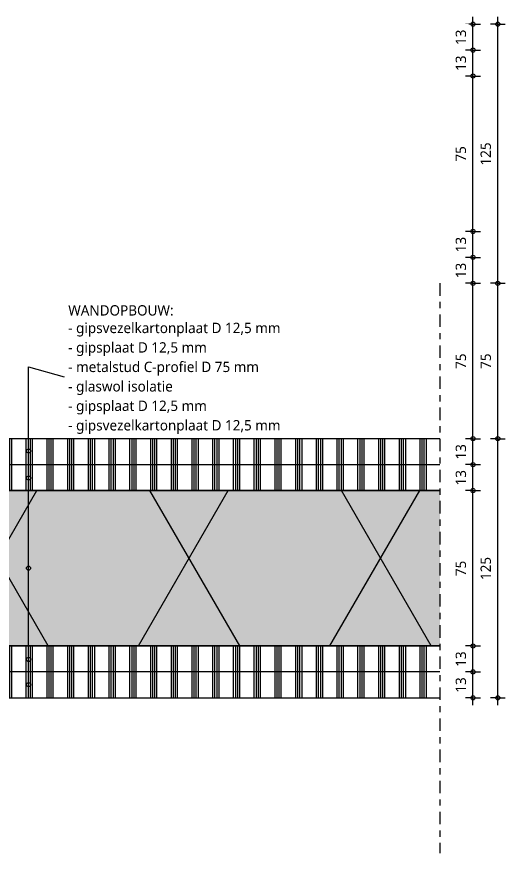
# Model space of a CAD drawing. Header units: millimetres. Extents: x 32900 to 38291, y -18988 to 4133.
# Drawn here: x 33449.4 to 33685, y -6062.2 to -5658.6 of the extents above; entities that cross this region are included whole.
import ezdxf

# ---------------------------------------------------------------- set-up
doc = ezdxf.new("R2010")
doc.units = ezdxf.units.MM
doc.linetypes.add('MV_center', pattern=[15, 6, -3, 3, -3])
for name, color, linetype, lineweight in [('A-ANNO-DIMS', 211, 'Continuous', 13), ('A-ANNO-DIMS-2', 211, 'Continuous', 13), ('A-ANNO-NOTE', 131, 'Continuous', 18), ('A-DETL-GENF', 92, 'Continuous', 18), ('A-DETL-THIN', 151, 'Continuous', 18)]:
    doc.layers.add(name, color=color, linetype=linetype, lineweight=lineweight)
doc.styles.add('Segoe UI', font='segoeui.ttf', dxfattribs={"height": 5})
doc.styles.add('Segoe UI_B', font='segoeui.ttf', dxfattribs={"height": 5})
doc.dimstyles.new('2_5_mm', dxfattribs={"dimscale": 304.8, "dimtxt": 5.23682, "dimasz": 0.006562, "dimexe": 0.011811, "dimexo": 0.0625, "dimgap": 0.005906, "dimtad": 1, "dimdec": 0, "dimzin": 0, "dimdsep": 46, "dimtxsty": 'Segoe UI', "dimblk1": 'DOTBLANK', "dimblk2": 'DOTBLANK', "dimsah": 1, "dimcen": 0.09, "dimdle": 0.011811, "dimazin": 0, "dimtfac": 1, "dimtdec": 4, "dimtix": 1, "dimtmove": 0, "dimatfit": 3, "dimfxl": 0.011811, "dimfxlon": 1, "dimtvp": 1, "dimtfill": 1, "dimtolj": 1, "dimtzin": 0, "dimarcsym": 2})
pattern_1 = [(90, (4, 0), (-10, 6e-16), []), (90, (5, 0), (-10, 6e-16), []), (90, (6, 0), (-10, 6e-16), []), (90, (7, 0), (-10, 6e-16), [])]

# ---------------------------------------------------------------- blocks, each defined once
blk = doc.blocks.new('42 isolatie - Type 1-V5-Details ziekenhuis Utiliteitsgebouw')
at = {"layer": 'A-DETL-GENF'}
h = blk.add_hatch(color=256, dxfattribs=at)
h.paths.add_polyline_path([(63.28, -75.8), (429.65, -75.8), (429.65, -0.8), (63.28, -0.8), (63.28, -6.4), (62.48, -6.4), (62.48, -1.6), (26.08, -1.6), (26.08, -6.07), (29.08, -9.07), (29.08, -67.53), (26.08, -70.53), (26.08, -75), (62.48, -75), (62.48, -70.2), (63.28, -70.2), (63.28, -75)])
h.paths.add_polyline_path([(25.28, -70.2), (28.28, -67.2), (28.28, -9.4), (25.28, -6.4), (25.28, -67.2)])
at = {"layer": 'A-DETL-GENF', "lineweight": 13}
h = blk.add_hatch(dxfattribs=at)
h.set_pattern_fill('FP_3', color=256, style=0, pattern_type=2)
h.set_pattern_definition([(300, (0, 0), (-69.282, -40), []), (240, (0, 0), (-69.282, 40), [])])
h.paths.add_polyline_path([(63.28, -75.8), (429.65, -75.8), (429.65, -0.8), (63.28, -0.8), (63.28, -6.4), (62.48, -6.4), (62.48, -1.6), (26.08, -1.6), (26.08, -6.07), (29.08, -9.07), (29.08, -67.53), (26.08, -70.53), (26.08, -75), (62.48, -75), (62.48, -70.2), (63.28, -70.2), (63.28, -75)])
h.paths.add_polyline_path([(25.28, -70.2), (28.28, -67.2), (28.28, -9.4), (25.28, -6.4), (25.28, -67.2)])
at = {"layer": 'A-DETL-GENF'}
for p, q in [((429.65, -0.8), (63.28, -0.8)), ((63.28, -75.8), (429.65, -75.8))]:
    blk.add_line(p, q, dxfattribs=at)
blk = doc.blocks.new('NLRS_00_DI_maskeer - Type 1-4234901-Details ziekenhuis Utiliteitsgebouw')
at = {"layer": 'A-DETL-GENF', "linetype": 'MV_center'}
blk.add_line((175, 0), (-100, 0), dxfattribs=at)
blk = doc.blocks.new('DIMBLOCK212-Details ziekenhuis Utiliteitsgebouw')
at = {"layer": 'A-ANNO-DIMS-2'}
for p, q in [((33669.45, -5974.74), (33665.85, -5974.74)), ((33669.45, -5990.84), (33669.45, -5974.74)), ((33669.45, -5974.74), (33673.05, -5974.74)), ((33669.45, -5987.24), (33665.85, -5987.24)), ((33669.45, -5987.24), (33673.05, -5987.24))]:
    blk.add_line(p, q, dxfattribs=at)
for centre in [(33669.45, -5974.74), (33669.45, -5987.24)]:
    blk.add_circle(centre, 1, dxfattribs=at)
at = {"layer": 'A-ANNO-DIMS-2', "color": 0, "insert": (33661.12, -5984.8), "char_height": 5, "width": 9.1406, "attachment_point": 1, "rotation": 90, "line_spacing_factor": 1.142579, "style": 'Segoe UI', "bg_fill": 3, "box_fill_scale": 1.25, "bg_fill_color": 9, "bg_fill_true_color": 13158600, "bg_fill_transparency": 0}
blk.add_mtext('13', dxfattribs=at)
blk = doc.blocks.new('_DotBlank')
at = {"color": 0, "linetype": 'ByBlock', "lineweight": -2}
blk.add_line((-0.5, 0), (-1, 0), dxfattribs=at)
blk.add_circle((0, 0), 0.5, dxfattribs=at)
blk = doc.blocks.new('DIMBLOCK213-Details ziekenhuis Utiliteitsgebouw')
at = {"layer": 'A-ANNO-DIMS-2'}
for p, q in [((33669.45, -5962.24), (33665.85, -5962.24)), ((33669.45, -5974.74), (33669.45, -5962.24)), ((33669.45, -5962.24), (33673.05, -5962.24)), ((33669.45, -5974.74), (33665.85, -5974.74)), ((33669.45, -5974.74), (33673.05, -5974.74))]:
    blk.add_line(p, q, dxfattribs=at)
for centre in [(33669.45, -5962.24), (33669.45, -5974.74)]:
    blk.add_circle(centre, 1, dxfattribs=at)
at = {"layer": 'A-ANNO-DIMS-2', "color": 0, "insert": (33661.12, -5972.3), "char_height": 5, "width": 9.1406, "attachment_point": 1, "rotation": 90, "line_spacing_factor": 1.142579, "style": 'Segoe UI', "bg_fill": 3, "box_fill_scale": 1.25, "bg_fill_color": 9, "bg_fill_true_color": 13158600, "bg_fill_transparency": 0}
blk.add_mtext('13', dxfattribs=at)
blk = doc.blocks.new('DIMBLOCK214-Details ziekenhuis Utiliteitsgebouw')
at = {"layer": 'A-ANNO-DIMS-2'}
for p, q in [((33669.45, -5887.24), (33665.85, -5887.24)), ((33669.45, -5962.24), (33669.45, -5887.24)), ((33669.45, -5887.24), (33673.05, -5887.24)), ((33669.45, -5962.24), (33665.85, -5962.24)), ((33669.45, -5962.24), (33673.05, -5962.24))]:
    blk.add_line(p, q, dxfattribs=at)
for centre in [(33669.45, -5887.24), (33669.45, -5962.24)]:
    blk.add_circle(centre, 1, dxfattribs=at)
at = {"layer": 'A-ANNO-DIMS-2', "color": 0, "insert": (33661.12, -5928.55), "char_height": 5, "width": 9.1406, "attachment_point": 1, "rotation": 90, "line_spacing_factor": 1.142579, "style": 'Segoe UI', "bg_fill": 3, "box_fill_scale": 1.25, "bg_fill_color": 9, "bg_fill_true_color": 13158600, "bg_fill_transparency": 0}
blk.add_mtext('75', dxfattribs=at)
blk = doc.blocks.new('DIMBLOCK215-Details ziekenhuis Utiliteitsgebouw')
at = {"layer": 'A-ANNO-DIMS-2'}
for p, q in [((33669.45, -5874.74), (33665.85, -5874.74)), ((33669.45, -5887.24), (33669.45, -5874.74)), ((33669.45, -5874.74), (33673.05, -5874.74)), ((33669.45, -5887.24), (33665.85, -5887.24)), ((33669.45, -5887.24), (33673.05, -5887.24))]:
    blk.add_line(p, q, dxfattribs=at)
for centre in [(33669.45, -5874.74), (33669.45, -5887.24)]:
    blk.add_circle(centre, 1, dxfattribs=at)
at = {"layer": 'A-ANNO-DIMS-2', "color": 0, "insert": (33661.12, -5884.8), "char_height": 5, "width": 9.1406, "attachment_point": 1, "rotation": 90, "line_spacing_factor": 1.142579, "style": 'Segoe UI', "bg_fill": 3, "box_fill_scale": 1.25, "bg_fill_color": 9, "bg_fill_true_color": 13158600, "bg_fill_transparency": 0}
blk.add_mtext('13', dxfattribs=at)
blk = doc.blocks.new('DIMBLOCK216-Details ziekenhuis Utiliteitsgebouw')
at = {"layer": 'A-ANNO-DIMS-2'}
for p, q in [((33669.45, -5862.24), (33665.85, -5862.24)), ((33669.45, -5874.74), (33669.45, -5862.24)), ((33669.45, -5862.24), (33673.05, -5862.24)), ((33669.45, -5874.74), (33665.85, -5874.74)), ((33669.45, -5874.74), (33673.05, -5874.74))]:
    blk.add_line(p, q, dxfattribs=at)
for centre in [(33669.45, -5862.24), (33669.45, -5874.74)]:
    blk.add_circle(centre, 1, dxfattribs=at)
at = {"layer": 'A-ANNO-DIMS-2', "color": 0, "insert": (33661.12, -5872.3), "char_height": 5, "width": 9.1406, "attachment_point": 1, "rotation": 90, "line_spacing_factor": 1.142579, "style": 'Segoe UI', "bg_fill": 3, "box_fill_scale": 1.25, "bg_fill_color": 9, "bg_fill_true_color": 13158600, "bg_fill_transparency": 0}
blk.add_mtext('13', dxfattribs=at)
blk = doc.blocks.new('DIMBLOCK217-Details ziekenhuis Utiliteitsgebouw')
at = {"layer": 'A-ANNO-DIMS-2'}
for p, q in [((33669.45, -5787.24), (33665.85, -5787.24)), ((33669.45, -5862.24), (33669.45, -5787.24)), ((33669.45, -5787.24), (33673.05, -5787.24)), ((33669.45, -5862.24), (33665.85, -5862.24)), ((33669.45, -5862.24), (33673.05, -5862.24))]:
    blk.add_line(p, q, dxfattribs=at)
for centre in [(33669.45, -5787.24), (33669.45, -5862.24)]:
    blk.add_circle(centre, 1, dxfattribs=at)
at = {"layer": 'A-ANNO-DIMS-2', "color": 0, "insert": (33661.12, -5828.55), "char_height": 5, "width": 9.1406, "attachment_point": 1, "rotation": 90, "line_spacing_factor": 1.142579, "style": 'Segoe UI', "bg_fill": 3, "box_fill_scale": 1.25, "bg_fill_color": 9, "bg_fill_true_color": 13158600, "bg_fill_transparency": 0}
blk.add_mtext('75', dxfattribs=at)
blk = doc.blocks.new('DIMBLOCK218-Details ziekenhuis Utiliteitsgebouw')
at = {"layer": 'A-ANNO-DIMS-2'}
for p, q in [((33669.45, -5774.74), (33665.85, -5774.74)), ((33669.45, -5787.24), (33669.45, -5774.74)), ((33669.45, -5774.74), (33673.05, -5774.74)), ((33669.45, -5787.24), (33665.85, -5787.24)), ((33669.45, -5787.24), (33673.05, -5787.24))]:
    blk.add_line(p, q, dxfattribs=at)
for centre in [(33669.45, -5774.74), (33669.45, -5787.24)]:
    blk.add_circle(centre, 1, dxfattribs=at)
at = {"layer": 'A-ANNO-DIMS-2', "color": 0, "insert": (33661.12, -5784.8), "char_height": 5, "width": 9.1406, "attachment_point": 1, "rotation": 90, "line_spacing_factor": 1.142579, "style": 'Segoe UI', "bg_fill": 3, "box_fill_scale": 1.25, "bg_fill_color": 9, "bg_fill_true_color": 13158600, "bg_fill_transparency": 0}
blk.add_mtext('13', dxfattribs=at)
blk = doc.blocks.new('DIMBLOCK219-Details ziekenhuis Utiliteitsgebouw')
at = {"layer": 'A-ANNO-DIMS-2'}
for p, q in [((33669.45, -5762.24), (33665.85, -5762.24)), ((33669.45, -5774.74), (33669.45, -5762.24)), ((33669.45, -5762.24), (33673.05, -5762.24)), ((33669.45, -5774.74), (33665.85, -5774.74)), ((33669.45, -5774.74), (33673.05, -5774.74))]:
    blk.add_line(p, q, dxfattribs=at)
for centre in [(33669.45, -5762.24), (33669.45, -5774.74)]:
    blk.add_circle(centre, 1, dxfattribs=at)
at = {"layer": 'A-ANNO-DIMS-2', "color": 0, "insert": (33661.12, -5772.3), "char_height": 5, "width": 9.1406, "attachment_point": 1, "rotation": 90, "line_spacing_factor": 1.142579, "style": 'Segoe UI', "bg_fill": 3, "box_fill_scale": 1.25, "bg_fill_color": 9, "bg_fill_true_color": 13158600, "bg_fill_transparency": 0}
blk.add_mtext('13', dxfattribs=at)
blk = doc.blocks.new('DIMBLOCK220-Details ziekenhuis Utiliteitsgebouw')
at = {"layer": 'A-ANNO-DIMS-2'}
for p, q in [((33669.45, -5687.24), (33665.85, -5687.24)), ((33669.45, -5762.24), (33669.45, -5687.24)), ((33669.45, -5687.24), (33673.05, -5687.24)), ((33669.45, -5762.24), (33665.85, -5762.24)), ((33669.45, -5762.24), (33673.05, -5762.24))]:
    blk.add_line(p, q, dxfattribs=at)
for centre in [(33669.45, -5687.24), (33669.45, -5762.24)]:
    blk.add_circle(centre, 1, dxfattribs=at)
at = {"layer": 'A-ANNO-DIMS-2', "color": 0, "insert": (33661.12, -5728.55), "char_height": 5, "width": 9.1406, "attachment_point": 1, "rotation": 90, "line_spacing_factor": 1.142579, "style": 'Segoe UI', "bg_fill": 3, "box_fill_scale": 1.25, "bg_fill_color": 9, "bg_fill_true_color": 13158600, "bg_fill_transparency": 0}
blk.add_mtext('75', dxfattribs=at)
blk = doc.blocks.new('DIMBLOCK221-Details ziekenhuis Utiliteitsgebouw')
at = {"layer": 'A-ANNO-DIMS-2'}
for p, q in [((33669.45, -5674.74), (33665.85, -5674.74)), ((33669.45, -5687.24), (33669.45, -5674.74)), ((33669.45, -5674.74), (33673.05, -5674.74)), ((33669.45, -5687.24), (33665.85, -5687.24)), ((33669.45, -5687.24), (33673.05, -5687.24))]:
    blk.add_line(p, q, dxfattribs=at)
for centre in [(33669.45, -5674.74), (33669.45, -5687.24)]:
    blk.add_circle(centre, 1, dxfattribs=at)
at = {"layer": 'A-ANNO-DIMS-2', "color": 0, "insert": (33661.12, -5684.8), "char_height": 5, "width": 9.1406, "attachment_point": 1, "rotation": 90, "line_spacing_factor": 1.142579, "style": 'Segoe UI', "bg_fill": 3, "box_fill_scale": 1.25, "bg_fill_color": 9, "bg_fill_true_color": 13158600, "bg_fill_transparency": 0}
blk.add_mtext('13', dxfattribs=at)
blk = doc.blocks.new('DIMBLOCK222-Details ziekenhuis Utiliteitsgebouw')
at = {"layer": 'A-ANNO-DIMS-2'}
for p, q in [((33669.45, -5662.24), (33665.85, -5662.24)), ((33669.45, -5674.74), (33669.45, -5658.64)), ((33669.45, -5662.24), (33673.05, -5662.24)), ((33669.45, -5674.74), (33665.85, -5674.74)), ((33669.45, -5674.74), (33673.05, -5674.74))]:
    blk.add_line(p, q, dxfattribs=at)
for centre in [(33669.45, -5662.24), (33669.45, -5674.74)]:
    blk.add_circle(centre, 1, dxfattribs=at)
at = {"layer": 'A-ANNO-DIMS-2', "color": 0, "insert": (33661.12, -5672.3), "char_height": 5, "width": 9.1406, "attachment_point": 1, "rotation": 90, "line_spacing_factor": 1.142579, "style": 'Segoe UI', "bg_fill": 3, "box_fill_scale": 1.25, "bg_fill_color": 9, "bg_fill_true_color": 13158600, "bg_fill_transparency": 0}
blk.add_mtext('13', dxfattribs=at)
blk = doc.blocks.new('DIMBLOCK223-Details ziekenhuis Utiliteitsgebouw')
at = {"layer": 'A-ANNO-DIMS-2'}
for p, q in [((33681.45, -5862.24), (33677.85, -5862.24)), ((33681.45, -5990.84), (33681.45, -5862.24)), ((33681.45, -5862.24), (33685.05, -5862.24)), ((33681.45, -5987.24), (33677.85, -5987.24)), ((33681.45, -5987.24), (33685.05, -5987.24))]:
    blk.add_line(p, q, dxfattribs=at)
for centre in [(33681.45, -5862.24), (33681.45, -5987.24)]:
    blk.add_circle(centre, 1, dxfattribs=at)
at = {"layer": 'A-ANNO-DIMS-2', "color": 0, "insert": (33673.12, -5930.45), "char_height": 5, "width": 13.7109, "attachment_point": 1, "rotation": 90, "line_spacing_factor": 1.142579, "style": 'Segoe UI', "bg_fill": 3, "box_fill_scale": 1.25, "bg_fill_color": 9, "bg_fill_true_color": 13158600, "bg_fill_transparency": 0}
blk.add_mtext('125', dxfattribs=at)
blk = doc.blocks.new('DIMBLOCK224-Details ziekenhuis Utiliteitsgebouw')
at = {"layer": 'A-ANNO-DIMS-2'}
for p, q in [((33681.45, -5787.24), (33677.85, -5787.24)), ((33681.45, -5862.24), (33681.45, -5787.24)), ((33681.45, -5787.24), (33685.05, -5787.24)), ((33681.45, -5862.24), (33677.85, -5862.24)), ((33681.45, -5862.24), (33685.05, -5862.24))]:
    blk.add_line(p, q, dxfattribs=at)
for centre in [(33681.45, -5787.24), (33681.45, -5862.24)]:
    blk.add_circle(centre, 1, dxfattribs=at)
at = {"layer": 'A-ANNO-DIMS-2', "color": 0, "insert": (33673.12, -5828.55), "char_height": 5, "width": 9.1406, "attachment_point": 1, "rotation": 90, "line_spacing_factor": 1.142579, "style": 'Segoe UI', "bg_fill": 3, "box_fill_scale": 1.25, "bg_fill_color": 9, "bg_fill_true_color": 13158600, "bg_fill_transparency": 0}
blk.add_mtext('75', dxfattribs=at)
blk = doc.blocks.new('DIMBLOCK225-Details ziekenhuis Utiliteitsgebouw')
at = {"layer": 'A-ANNO-DIMS-2'}
for p, q in [((33681.45, -5662.24), (33677.85, -5662.24)), ((33681.45, -5787.24), (33681.45, -5658.64)), ((33681.45, -5662.24), (33685.05, -5662.24)), ((33681.45, -5787.24), (33677.85, -5787.24)), ((33681.45, -5787.24), (33685.05, -5787.24))]:
    blk.add_line(p, q, dxfattribs=at)
for centre in [(33681.45, -5662.24), (33681.45, -5787.24)]:
    blk.add_circle(centre, 1, dxfattribs=at)
at = {"layer": 'A-ANNO-DIMS-2', "color": 0, "insert": (33673.12, -5730.45), "char_height": 5, "width": 13.7109, "attachment_point": 1, "rotation": 90, "line_spacing_factor": 1.142579, "style": 'Segoe UI', "bg_fill": 3, "box_fill_scale": 1.25, "bg_fill_color": 9, "bg_fill_true_color": 13158600, "bg_fill_transparency": 0}
blk.add_mtext('125', dxfattribs=at)

msp = doc.modelspace()

# ---------------------------------------------------------------- hatches: boundary and pattern name
at = {"layer": 'A-DETL-GENF', "lineweight": 13}
h = msp.add_hatch(dxfattribs=at)
h.set_pattern_fill('FP_2', color=254, style=0, pattern_type=2)
h.set_pattern_definition(pattern_1)
h.paths.add_polyline_path([(33249.73, -5874.74), (33653.51, -5874.74), (33653.51, -5862.24), (33249.13, -5862.24), (33249.13, -5874.74)])
h = msp.add_hatch(dxfattribs=at)
h.set_pattern_fill('FP_2', color=254, style=0, pattern_type=2)
h.set_pattern_definition(pattern_1)
h.paths.add_polyline_path([(33286.33, -5887.24), (33653.51, -5887.24), (33653.51, -5874.74), (33249.13, -5874.74), (33249.13, -5887.24), (33249.93, -5887.24)])
h = msp.add_hatch(dxfattribs=at)
h.set_pattern_fill('FP_2', color=254, style=0, pattern_type=2)
h.set_pattern_definition(pattern_1)
h.paths.add_polyline_path([(33286.33, -5974.74), (33653.51, -5974.74), (33653.51, -5962.24), (33249.13, -5962.24), (33249.13, -5974.74), (33249.93, -5974.74)])
h = msp.add_hatch(dxfattribs=at)
h.set_pattern_fill('FP_2', color=254, style=0, pattern_type=2)
h.set_pattern_definition(pattern_1)
h.paths.add_polyline_path([(33653.51, -5987.24), (33653.51, -5974.74), (33236.63, -5974.74), (33236.63, -5987.24)])

# ---------------------------------------------------------------- linework, layer by layer
at = {"layer": 'A-ANNO-NOTE'}
for p, q in [((33455.09, -5827.55), (33472.32, -5832.39)), ((33455.09, -5968.73), (33455.09, -5827.55)), ((33455.09, -5827.55), (33472.32, -5832.39)), ((33455.09, -5868.16), (33455.09, -5827.55)), ((33455.09, -5827.55), (33472.32, -5832.39)), ((33455.09, -5980.86), (33455.09, -5827.55)), ((33455.09, -5827.55), (33472.32, -5832.39)), ((33455.09, -5924.7), (33455.09, -5827.55)), ((33455.09, -5827.55), (33472.32, -5832.39)), ((33455.09, -5881.16), (33455.09, -5827.55))]:
    msp.add_line(p, q, dxfattribs=at)
for centre in [(33455.09, -5868.16), (33455.09, -5881.16), (33455.09, -5924.7), (33455.09, -5968.73), (33455.09, -5980.86)]:
    msp.add_circle(centre, 1, dxfattribs=at)
at = {"layer": 'A-DETL-THIN'}
for p, q in [((33653.51, -5862.24), (33349.13, -5862.24)), ((33249.13, -5874.74), (33653.51, -5874.74)), ((33287.13, -5887.24), (33653.51, -5887.24)), ((33653.51, -5962.24), (33287.13, -5962.24)), ((33653.51, -5974.74), (33236.63, -5974.74)), ((33236.63, -5987.24), (33653.51, -5987.24))]:
    msp.add_line(p, q, dxfattribs=at)

# ---------------------------------------------------------------- block references
at = {"layer": 'A-DETL-GENF', "linetype": 'MV_center', "rotation": 90}
msp.add_blockref('NLRS_00_DI_maskeer - Type 1-4234901-Details ziekenhuis Utiliteitsgebouw', (33653.51, -5962.24), dxfattribs=at)
at = {"layer": 'A-DETL-GENF'}
msp.add_blockref('42 isolatie - Type 1-V5-Details ziekenhuis Utiliteitsgebouw', (33223.85, -5886.44), dxfattribs=at)

# ---------------------------------------------------------------- texts
at = {"layer": 'A-ANNO-NOTE', "lineweight": 13, "insert": (33474.23, -5806.28), "char_height": 5, "width": 126.5063, "attachment_point": 1, "style": 'Segoe UI', "bg_fill": 3, "box_fill_scale": 1.25, "bg_fill_color": 9, "bg_fill_true_color": 13158600, "bg_fill_transparency": 0}
msp.add_mtext('- gipsvezelkartonplaat D 12,5 mm', dxfattribs=at)

# ---------------------------------------------------------------- dimensions: what is measured, and where the dimension line sits
at = {"layer": 'A-ANNO-DIMS'}
dim = msp.add_linear_dim(base=(33669.44836402, -5974.74187887), p1=(33665.84836402, -5987.24187887), p2=(33665.84836402, -5974.74187887), angle=90, dimstyle='2_5_mm', override={"dimpost": '<>', "dimfxl": 12.5}, dxfattribs=at)
dim.commit()
dim.dimension.update_dxf_attribs({"geometry": 'DIMBLOCK212-Details ziekenhuis Utiliteitsgebouw', "text_midpoint": (33665.04899163, -5980.99187887)})

# ---------------------------------------------------------------- next in the draw order: texts
at = {"layer": 'A-ANNO-NOTE', "lineweight": 13, "char_height": 5, "attachment_point": 1, "bg_fill": 3, "box_fill_scale": 1.25, "bg_fill_color": 9, "bg_fill_true_color": 13158600, "bg_fill_transparency": 0}
for s, insert, width, style in [('WANDOPBOUW:', (33474.23, -5797.81), 67.8228, 'Segoe UI_B'), ('- gipsplaat D 12,5 mm', (33474.23, -5815.68), 83.5358, 'Segoe UI')]:
    msp.add_mtext(s, dxfattribs=dict(at, insert=insert, width=width, style=style))

# ---------------------------------------------------------------- next in the draw order: dimensions: what is measured, and where the dimension line sits
at = {"layer": 'A-ANNO-DIMS'}
dim = msp.add_linear_dim(base=(33669.44836402, -5962.24187887), p1=(33665.84836402, -5974.74187887), p2=(33665.84836402, -5962.24187887), angle=90, dimstyle='2_5_mm', override={"dimpost": '<>', "dimfxl": 12.5}, dxfattribs=at)
dim.commit()
dim.dimension.update_dxf_attribs({"geometry": 'DIMBLOCK213-Details ziekenhuis Utiliteitsgebouw', "text_midpoint": (33665.04899163, -5968.49187887)})

# ---------------------------------------------------------------- next in the draw order: texts
at = {"layer": 'A-ANNO-NOTE', "lineweight": 13, "insert": (33474.23, -5825.07), "char_height": 5, "width": 115.6033, "attachment_point": 1, "style": 'Segoe UI', "bg_fill": 3, "box_fill_scale": 1.25, "bg_fill_color": 9, "bg_fill_true_color": 13158600, "bg_fill_transparency": 0}
msp.add_mtext('- metalstud C-profiel D 75 mm', dxfattribs=at)

# ---------------------------------------------------------------- next in the draw order: dimensions: what is measured, and where the dimension line sits
at = {"layer": 'A-ANNO-DIMS'}
dim = msp.add_linear_dim(base=(33669.45, -5887.24), p1=(33665.85, -5962.24), p2=(33665.85, -5887.24), angle=90, dimstyle='2_5_mm', override={"dimpost": '<>', "dimfxl": 75}, dxfattribs=at)
dim.commit()
dim.dimension.update_dxf_attribs({"geometry": 'DIMBLOCK214-Details ziekenhuis Utiliteitsgebouw', "text_midpoint": (33665.1, -5924.74)})

# ---------------------------------------------------------------- next in the draw order: texts
at = {"layer": 'A-ANNO-NOTE', "lineweight": 13, "insert": (33474.23, -5834.46), "char_height": 5, "width": 62.692, "attachment_point": 1, "style": 'Segoe UI', "bg_fill": 3, "box_fill_scale": 1.25, "bg_fill_color": 9, "bg_fill_true_color": 13158600, "bg_fill_transparency": 0}
msp.add_mtext('- glaswol isolatie', dxfattribs=at)

# ---------------------------------------------------------------- next in the draw order: dimensions: what is measured, and where the dimension line sits
at = {"layer": 'A-ANNO-DIMS'}
dim = msp.add_linear_dim(base=(33669.44836402, -5874.74187887), p1=(33665.84836402, -5887.24187887), p2=(33665.84836402, -5874.74187887), angle=90, dimstyle='2_5_mm', override={"dimpost": '<>', "dimfxl": 12.5}, dxfattribs=at)
dim.commit()
dim.dimension.update_dxf_attribs({"geometry": 'DIMBLOCK215-Details ziekenhuis Utiliteitsgebouw', "text_midpoint": (33665.04899163, -5880.99187887)})

# ---------------------------------------------------------------- next in the draw order: texts
at = {"layer": 'A-ANNO-NOTE', "lineweight": 13, "insert": (33474.23, -5843.85), "char_height": 5, "width": 83.5358, "attachment_point": 1, "style": 'Segoe UI', "bg_fill": 3, "box_fill_scale": 1.25, "bg_fill_color": 9, "bg_fill_true_color": 13158600, "bg_fill_transparency": 0}
msp.add_mtext('- gipsplaat D 12,5 mm', dxfattribs=at)

# ---------------------------------------------------------------- next in the draw order: dimensions: what is measured, and where the dimension line sits
at = {"layer": 'A-ANNO-DIMS'}
dim = msp.add_linear_dim(base=(33669.44836402, -5862.24187887), p1=(33665.84836402, -5874.74187887), p2=(33665.84836402, -5862.24187887), angle=90, dimstyle='2_5_mm', override={"dimpost": '<>', "dimfxl": 12.5}, dxfattribs=at)
dim.commit()
dim.dimension.update_dxf_attribs({"geometry": 'DIMBLOCK216-Details ziekenhuis Utiliteitsgebouw', "text_midpoint": (33665.04899163, -5868.49187887)})

# ---------------------------------------------------------------- next in the draw order: texts
at = {"layer": 'A-ANNO-NOTE', "lineweight": 13, "insert": (33474.23, -5853.25), "char_height": 5, "width": 126.5063, "attachment_point": 1, "style": 'Segoe UI', "bg_fill": 3, "box_fill_scale": 1.25, "bg_fill_color": 9, "bg_fill_true_color": 13158600, "bg_fill_transparency": 0}
msp.add_mtext('- gipsvezelkartonplaat D 12,5 mm', dxfattribs=at)

# ---------------------------------------------------------------- next in the draw order: dimensions: what is measured, and where the dimension line sits
at = {"layer": 'A-ANNO-DIMS'}
dim = msp.add_linear_dim(base=(33669.45, -5787.24), p1=(33665.85, -5862.24), p2=(33665.85, -5787.24), angle=90, dimstyle='2_5_mm', override={"dimpost": '<>', "dimfxl": 75}, dxfattribs=at)
dim.commit()
dim.dimension.update_dxf_attribs({"geometry": 'DIMBLOCK217-Details ziekenhuis Utiliteitsgebouw', "text_midpoint": (33665.1, -5824.74)})

# ---------------------------------------------------------------- next in the draw order: dimensions: what is measured, and where the dimension line sits
for base, p1, p2, override, picture, middle in [((33669.44836402, -5774.74187887), (33665.84836402, -5787.24187887), (33665.84836402, -5774.74187887), {"dimpost": '<>', "dimfxl": 12.5}, 'DIMBLOCK218-Details ziekenhuis Utiliteitsgebouw', (33665.04899163, -5780.99187887)), ((33681.45, -5862.24), (33677.85, -5987.24), (33677.85, -5862.24), {"dimpost": '<>', "dimfxl": 125}, 'DIMBLOCK223-Details ziekenhuis Utiliteitsgebouw', (33677.05, -5924.74))]:
    dim = msp.add_linear_dim(base=base, p1=p1, p2=p2, angle=90, dimstyle='2_5_mm', override=override, dxfattribs=at)
    dim.commit()
    dim.dimension.update_dxf_attribs({"geometry": picture, "text_midpoint": middle})

# ---------------------------------------------------------------- next in the draw order: dimensions: what is measured, and where the dimension line sits
for base, p1, p2, override, picture, middle in [((33669.44836402, -5762.24187887), (33665.84836402, -5774.74187887), (33665.84836402, -5762.24187887), {"dimpost": '<>', "dimfxl": 12.5}, 'DIMBLOCK219-Details ziekenhuis Utiliteitsgebouw', (33665.04899163, -5768.49187887)), ((33681.45, -5787.24), (33677.85, -5862.24), (33677.85, -5787.24), {"dimpost": '<>', "dimfxl": 75}, 'DIMBLOCK224-Details ziekenhuis Utiliteitsgebouw', (33677.1, -5824.74))]:
    dim = msp.add_linear_dim(base=base, p1=p1, p2=p2, angle=90, dimstyle='2_5_mm', override=override, dxfattribs=at)
    dim.commit()
    dim.dimension.update_dxf_attribs({"geometry": picture, "text_midpoint": middle})

# ---------------------------------------------------------------- next in the draw order: dimensions: what is measured, and where the dimension line sits
dim = msp.add_linear_dim(base=(33669.45, -5687.24), p1=(33665.85, -5762.24), p2=(33665.85, -5687.24), angle=90, dimstyle='2_5_mm', override={"dimpost": '<>', "dimfxl": 75}, dxfattribs=at)
dim.commit()
dim.dimension.update_dxf_attribs({"geometry": 'DIMBLOCK220-Details ziekenhuis Utiliteitsgebouw', "text_midpoint": (33665.1, -5724.74)})

# ---------------------------------------------------------------- next in the draw order: dimensions: what is measured, and where the dimension line sits
dim = msp.add_linear_dim(base=(33669.44836402, -5674.74187887), p1=(33665.84836402, -5687.24187887), p2=(33665.84836402, -5674.74187887), angle=90, dimstyle='2_5_mm', override={"dimpost": '<>', "dimfxl": 12.5}, dxfattribs=at)
dim.commit()
dim.dimension.update_dxf_attribs({"geometry": 'DIMBLOCK221-Details ziekenhuis Utiliteitsgebouw', "text_midpoint": (33665.04899163, -5680.99187887)})

# ---------------------------------------------------------------- next in the draw order: dimensions: what is measured, and where the dimension line sits
dim = msp.add_linear_dim(base=(33669.44836402, -5662.24187887), p1=(33665.84836402, -5674.74187887), p2=(33665.84836402, -5662.24187887), angle=90, dimstyle='2_5_mm', override={"dimpost": '<>', "dimfxl": 12.5}, dxfattribs=at)
dim.commit()
dim.dimension.update_dxf_attribs({"geometry": 'DIMBLOCK222-Details ziekenhuis Utiliteitsgebouw', "text_midpoint": (33665.04899163, -5668.49187887)})

# ---------------------------------------------------------------- next in the draw order: dimensions: what is measured, and where the dimension line sits
dim = msp.add_linear_dim(base=(33681.45, -5662.24), p1=(33677.85, -5787.24), p2=(33677.85, -5662.24), angle=90, dimstyle='2_5_mm', override={"dimpost": '<>', "dimfxl": 125}, dxfattribs=at)
dim.commit()
dim.dimension.update_dxf_attribs({"geometry": 'DIMBLOCK225-Details ziekenhuis Utiliteitsgebouw', "text_midpoint": (33677.05, -5724.74)})

doc.saveas('drawing.dxf')
